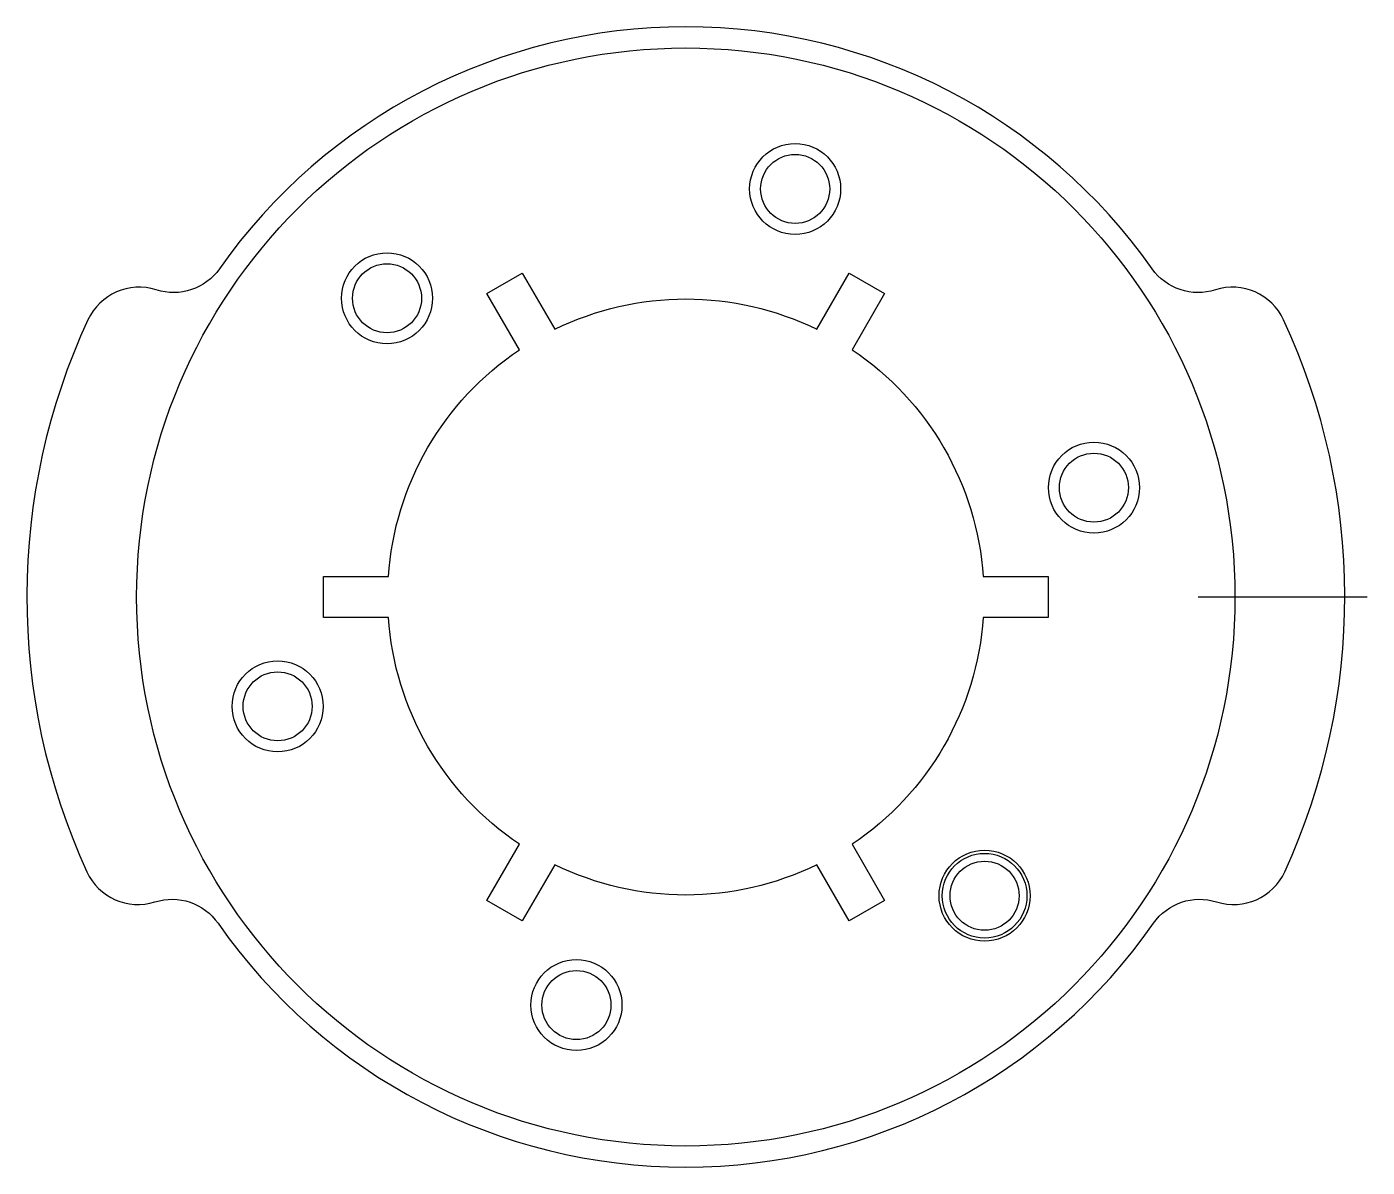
# Model space of a CAD drawing. Header units: millimetres. Extents: x -42 to 43.4, y -36.4 to 36.4.
import ezdxf

# ---------------------------------------------------------------- set-up
doc = ezdxf.new("R2010")
doc.units = ezdxf.units.MM

msp = doc.modelspace()

# ---------------------------------------------------------------- linework, layer by layer
msp.add_line((43.427, 0), (32.653, 0))
for points in [[(-33.833, -19.436, -0.328028), (-29.809, -20.803, 0.521556), (29.809, -20.803, -0.328028), (33.833, -19.436, 0.378434), (38.175, -17.511, 0.219521), (38.101, 17.673, 0.378434), (33.75, 19.579, -0.328028), (29.72, 20.929, 0.518863), (-29.72, 20.929, -0.328028), (-33.75, 19.579, 0.378434), (-38.101, 17.673, 0.219521), (-38.175, -17.511, 0.378434)], [(18.955, 1.3), (23.095, 1.3), (23.095, -1.3), (18.955, -1.3, -0.231573), (10.604, -15.766), (12.673, -19.351), (10.422, -20.651), (8.352, -17.066, -0.231573), (-8.352, -17.066), (-10.422, -20.651), (-12.673, -19.351), (-10.604, -15.766, -0.231573), (-18.955, -1.3), (-23.095, -1.3), (-23.095, 1.3), (-18.955, 1.3, -0.231573), (-10.604, 15.766), (-12.673, 19.351), (-10.422, 20.651), (-8.352, 17.066, -0.231573), (8.352, 17.066), (10.422, 20.651), (12.673, 19.351), (10.604, 15.766, -0.231573)]]:
    msp.add_lwpolyline(points, format="xyb", close=True)
for centre, radius in [((0, 0), 35), ((6.97, 26.013), 2.9), ((6.97, 26.013), 2.9), ((6.97, 26.013), 2.2), ((-19.043, 19.043), 2.9), ((-19.043, 19.043), 2.2), ((26.013, 6.97), 2.9), ((26.013, 6.97), 2.2), ((-26.013, -6.97), 2.9), ((-26.013, -6.97), 2.2), ((19.043, -19.043), 2.9), ((19.043, -19.043), 2.7), ((19.043, -19.043), 2.2), ((-6.97, -26.013), 2.9), ((-6.97, -26.013), 2.2)]:
    msp.add_circle(centre, radius)

doc.saveas('drawing.dxf')
